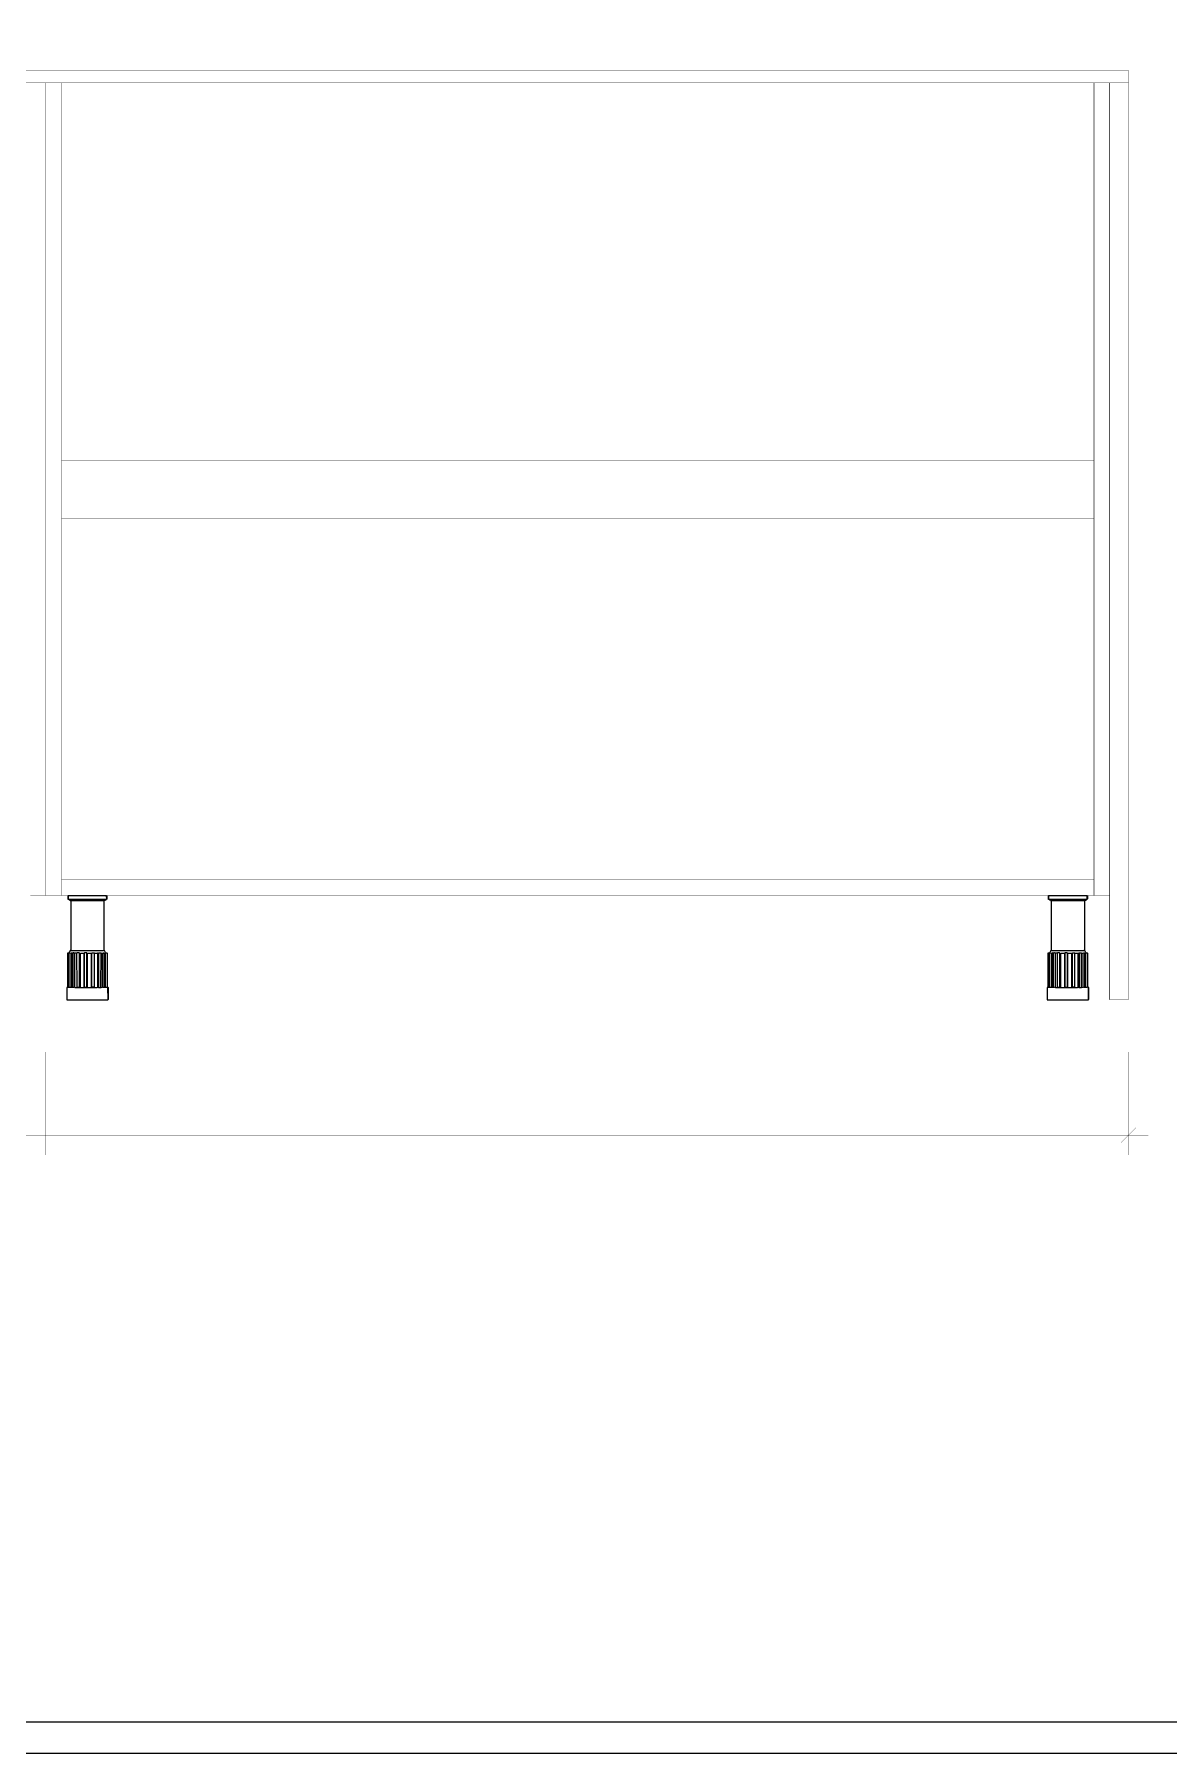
# Model space of a CAD drawing. Extents: x 0 to 840, y 0 to 273.
# Drawn here: x 500.3 to 542.9, y 4.9 to 69.5 of the extents above; entities that cross this region are included whole.
import ezdxf

# ---------------------------------------------------------------- set-up
doc = ezdxf.new("R2010")
doc.units = 0
for name, color, linetype in [('DS-定制五金', 7, 'CONTINUOUS'), ('DS-定制台面', 7, 'CONTINUOUS'), ('DS-定制柜体', 7, 'CONTINUOUS'), ('SH-尺寸标注', 7, 'CONTINUOUS'), ('图框', 7, 'CONTINUOUS')]:
    doc.layers.add(name, color=color, linetype=linetype)

msp = doc.modelspace()

# ---------------------------------------------------------------- linework, layer by layer
at = {"layer": 'DS-定制五金', "color": 7}
for points in [[(502.901, 36.955), (502.885, 36.967), (501.652, 36.967), (501.644, 36.959), (501.636, 36.97), (501.601, 36.991), (501.596, 36.993), (501.557, 37.021), (501.553, 37.025), (501.549, 37.021), (501.541, 37.021), (501.541, 37.166), (502.984, 37.166), (502.988, 37.162)], [(502.901, 36.955), (502.885, 36.967), (501.652, 36.967), (501.644, 36.959), (501.636, 36.97), (501.601, 36.991), (501.596, 36.993), (501.557, 37.021), (501.553, 37.025), (501.549, 37.021), (501.541, 37.021), (501.541, 37.166), (502.984, 37.166), (502.988, 37.162)], [(503.004, 37.158), (503.004, 37.041), (502.996, 37.033), (502.992, 37.03), (502.98, 37.023), (501.557, 37.021), (501.553, 37.025), (501.553, 37.166)], [(503.004, 37.158), (503.004, 37.041), (502.996, 37.033), (502.992, 37.03), (502.98, 37.023), (501.557, 37.021), (501.553, 37.025), (501.553, 37.166)], [(501.644, 36.959), (501.644, 35.118), (501.645, 35.117), (501.646, 35.115), (501.646, 35.114), (501.647, 35.113), (501.648, 35.111), (501.649, 35.11), (501.65, 35.109), (501.651, 35.108), (501.653, 35.107), (501.654, 35.106), (501.655, 35.105), (501.656, 35.104), (501.658, 35.104), (501.659, 35.103), (501.66, 35.102), (502.877, 35.102), (502.897, 35.122), (502.901, 35.122)], [(501.644, 36.959), (501.644, 35.118), (501.645, 35.117), (501.646, 35.115), (501.646, 35.114), (501.647, 35.113), (501.648, 35.111), (501.649, 35.11), (501.65, 35.109), (501.651, 35.108), (501.653, 35.107), (501.654, 35.106), (501.655, 35.105), (501.656, 35.104), (501.658, 35.104), (501.659, 35.103), (501.66, 35.102), (502.877, 35.102), (502.897, 35.122), (502.901, 35.122)], [(502.957, 35.012), (502.948, 35.024), (502.906, 35.099), (502.901, 35.122), (502.901, 36.955), (502.909, 36.978), (502.929, 36.989), (502.94, 36.995), (502.957, 37.005), (502.959, 37.005), (502.96, 37.006), (502.962, 37.007), (502.963, 37.008), (502.965, 37.008), (502.966, 37.009), (502.967, 37.01), (502.969, 37.011), (502.97, 37.012), (502.971, 37.014), (502.972, 37.015), (502.973, 37.016), (502.974, 37.018), (502.975, 37.019), (502.976, 37.02), (502.976, 37.021)], [(502.957, 35.012), (502.948, 35.024), (502.906, 35.099), (502.901, 35.122), (502.901, 36.955), (502.909, 36.978), (502.929, 36.989), (502.94, 36.995), (502.957, 37.005), (502.959, 37.005), (502.96, 37.006), (502.962, 37.007), (502.963, 37.008), (502.965, 37.008), (502.966, 37.009), (502.967, 37.01), (502.969, 37.011), (502.97, 37.012), (502.971, 37.014), (502.972, 37.015), (502.973, 37.016), (502.974, 37.018), (502.975, 37.019), (502.976, 37.02), (502.976, 37.021)], [(502.996, 37.033), (502.988, 37.162), (502.989, 37.163), (502.989, 37.163), (502.99, 37.163), (502.991, 37.163), (502.991, 37.163), (502.992, 37.164), (502.993, 37.164), (502.993, 37.164), (502.994, 37.164), (502.995, 37.164), (502.995, 37.164), (502.996, 37.164), (502.996, 37.164), (502.997, 37.163), (502.998, 37.163), (502.998, 37.163), (502.999, 37.163), (502.999, 37.163), (503, 37.162), (503.001, 37.162), (503.001, 37.162), (503.002, 37.161), (503.002, 37.161), (503.003, 37.16), (503.003, 37.16), (503.003, 37.159), (503.004, 37.159), (503.004, 37.158)], [(502.996, 37.033), (502.988, 37.162), (502.989, 37.163), (502.989, 37.163), (502.99, 37.163), (502.991, 37.163), (502.991, 37.163), (502.992, 37.164), (502.993, 37.164), (502.993, 37.164), (502.994, 37.164), (502.995, 37.164), (502.995, 37.164), (502.996, 37.164), (502.996, 37.164), (502.997, 37.163), (502.998, 37.163), (502.998, 37.163), (502.999, 37.163), (502.999, 37.163), (503, 37.162), (503.001, 37.162), (503.001, 37.162), (503.002, 37.161), (503.002, 37.161), (503.003, 37.16), (503.003, 37.16), (503.003, 37.159), (503.004, 37.159), (503.004, 37.158)], [(539.755, 36.955), (539.74, 36.967), (538.507, 36.967), (538.499, 36.959), (538.491, 36.97), (538.456, 36.991), (538.451, 36.993), (538.412, 37.021), (538.408, 37.025), (538.404, 37.021), (538.396, 37.021), (538.396, 37.166), (539.839, 37.166), (539.843, 37.162)], [(539.755, 36.955), (539.74, 36.967), (538.507, 36.967), (538.499, 36.959), (538.491, 36.97), (538.456, 36.991), (538.451, 36.993), (538.412, 37.021), (538.408, 37.025), (538.404, 37.021), (538.396, 37.021), (538.396, 37.166), (539.839, 37.166), (539.843, 37.162)], [(539.859, 37.158), (539.859, 37.041), (539.851, 37.033), (539.847, 37.03), (539.835, 37.023), (538.412, 37.021), (538.408, 37.025), (538.408, 37.166)], [(539.859, 37.158), (539.859, 37.041), (539.851, 37.033), (539.847, 37.03), (539.835, 37.023), (538.412, 37.021), (538.408, 37.025), (538.408, 37.166)], [(538.499, 36.959), (538.499, 35.118), (538.5, 35.117), (538.5, 35.115), (538.501, 35.114), (538.502, 35.113), (538.503, 35.111), (538.504, 35.11), (538.505, 35.109), (538.506, 35.108), (538.507, 35.107), (538.508, 35.106), (538.51, 35.105), (538.511, 35.104), (538.512, 35.104), (538.514, 35.103), (538.515, 35.102), (539.732, 35.102), (539.751, 35.122), (539.755, 35.122)], [(538.499, 36.959), (538.499, 35.118), (538.5, 35.117), (538.5, 35.115), (538.501, 35.114), (538.502, 35.113), (538.503, 35.111), (538.504, 35.11), (538.505, 35.109), (538.506, 35.108), (538.507, 35.107), (538.508, 35.106), (538.51, 35.105), (538.511, 35.104), (538.512, 35.104), (538.514, 35.103), (538.515, 35.102), (539.732, 35.102), (539.751, 35.122), (539.755, 35.122)], [(539.811, 35.012), (539.802, 35.024), (539.761, 35.099), (539.755, 35.122), (539.755, 36.955), (539.763, 36.978), (539.784, 36.989), (539.795, 36.995), (539.812, 37.005), (539.813, 37.005), (539.815, 37.006), (539.816, 37.007), (539.818, 37.008), (539.819, 37.008), (539.821, 37.009), (539.822, 37.01), (539.823, 37.011), (539.824, 37.012), (539.826, 37.014), (539.827, 37.015), (539.828, 37.016), (539.829, 37.018), (539.83, 37.019), (539.831, 37.02), (539.831, 37.021)], [(539.811, 35.012), (539.802, 35.024), (539.761, 35.099), (539.755, 35.122), (539.755, 36.955), (539.763, 36.978), (539.784, 36.989), (539.795, 36.995), (539.812, 37.005), (539.813, 37.005), (539.815, 37.006), (539.816, 37.007), (539.818, 37.008), (539.819, 37.008), (539.821, 37.009), (539.822, 37.01), (539.823, 37.011), (539.824, 37.012), (539.826, 37.014), (539.827, 37.015), (539.828, 37.016), (539.829, 37.018), (539.83, 37.019), (539.831, 37.02), (539.831, 37.021)], [(539.851, 37.033), (539.843, 37.162), (539.844, 37.163), (539.844, 37.163), (539.845, 37.163), (539.845, 37.163), (539.846, 37.163), (539.847, 37.164), (539.847, 37.164), (539.848, 37.164), (539.848, 37.164), (539.849, 37.164), (539.85, 37.164), (539.85, 37.164), (539.851, 37.164), (539.852, 37.163), (539.852, 37.163), (539.853, 37.163), (539.853, 37.163), (539.854, 37.163), (539.855, 37.162), (539.855, 37.162), (539.856, 37.162), (539.856, 37.161), (539.857, 37.161), (539.857, 37.16), (539.858, 37.16), (539.858, 37.159), (539.858, 37.159), (539.859, 37.158)], [(539.851, 37.033), (539.843, 37.162), (539.844, 37.163), (539.844, 37.163), (539.845, 37.163), (539.845, 37.163), (539.846, 37.163), (539.847, 37.164), (539.847, 37.164), (539.848, 37.164), (539.848, 37.164), (539.849, 37.164), (539.85, 37.164), (539.85, 37.164), (539.851, 37.164), (539.852, 37.163), (539.852, 37.163), (539.853, 37.163), (539.853, 37.163), (539.854, 37.163), (539.855, 37.162), (539.855, 37.162), (539.856, 37.162), (539.856, 37.161), (539.857, 37.161), (539.857, 37.16), (539.858, 37.16), (539.858, 37.159), (539.858, 37.159), (539.859, 37.158)], [(501.525, 33.716), (501.526, 33.719), (501.531, 33.731), (501.533, 35.012), (501.581, 35.012), (501.585, 35.016), (501.628, 35.008), (501.64, 34.997), (501.64, 33.735), (501.629, 33.719), (501.628, 33.716)], [(501.525, 33.716), (501.526, 33.719), (501.531, 33.731), (501.533, 35.012), (501.581, 35.012), (501.585, 35.016), (501.628, 35.008), (501.64, 34.997), (501.64, 33.735), (501.629, 33.719), (501.628, 33.716)], [(501.593, 33.716), (501.593, 33.72), (501.581, 33.728), (501.581, 35.012), (501.585, 35.016), (501.586, 35.02), (501.64, 35.118), (501.644, 35.118)], [(501.593, 33.716), (501.593, 33.72), (501.581, 33.728), (501.581, 35.012), (501.585, 35.016), (501.586, 35.02), (501.64, 35.118), (501.644, 35.118)], [(501.879, 33.731), (501.891, 33.724), (501.951, 33.724), (501.97, 33.743), (501.97, 35), (501.958, 35.012), (501.883, 35.012), (501.875, 35.004), (501.871, 35.005), (501.775, 35.007), (501.76, 35.01), (501.736, 35.012), (501.732, 35.008), (501.672, 35.012), (501.668, 35.008), (501.668, 33.731), (501.728, 33.731)], [(501.879, 33.731), (501.891, 33.724), (501.951, 33.724), (501.97, 33.743), (501.97, 35), (501.958, 35.012), (501.883, 35.012), (501.875, 35.004), (501.871, 35.005), (501.775, 35.007), (501.76, 35.01), (501.736, 35.012), (501.732, 35.008), (501.672, 35.012), (501.668, 35.008), (501.668, 33.731), (501.728, 33.731)], [(501.728, 33.731), (501.732, 33.743), (501.732, 35), (501.728, 35.008)], [(501.728, 33.731), (501.732, 33.743), (501.732, 35), (501.728, 35.008)], [(501.784, 35.004), (501.788, 34.997), (501.788, 33.735), (501.784, 33.72), (501.744, 33.716)], [(501.784, 35.004), (501.788, 34.997), (501.788, 33.735), (501.784, 33.72), (501.744, 33.716)], [(501.879, 33.731), (501.875, 35.004)], [(501.879, 33.731), (501.875, 35.004)], [(502.01, 33.716), (502.01, 35.004), (502.014, 35.008), (502.125, 35.008), (502.137, 34.997), (502.137, 33.731), (502.136, 33.73), (502.135, 33.728), (502.134, 33.727), (502.133, 33.725), (502.132, 33.723), (502.131, 33.722), (502.131, 33.72), (502.13, 33.718), (502.13, 33.716), (502.129, 33.716)], [(502.01, 33.716), (502.01, 35.004), (502.014, 35.008), (502.125, 35.008), (502.137, 34.997), (502.137, 33.731), (502.136, 33.73), (502.135, 33.728), (502.134, 33.727), (502.133, 33.725), (502.132, 33.723), (502.131, 33.722), (502.131, 33.72), (502.13, 33.718), (502.13, 33.716), (502.129, 33.716)], [(502.253, 33.743), (502.253, 35), (502.241, 35.012), (502.153, 35.012), (502.149, 35.008), (502.149, 33.731), (502.15, 33.731), (502.151, 33.73), (502.151, 33.73), (502.152, 33.729), (502.153, 33.729), (502.153, 33.728), (502.154, 33.728), (502.155, 33.727), (502.156, 33.727), (502.156, 33.727), (502.157, 33.726), (502.158, 33.726), (502.159, 33.726), (502.16, 33.726), (502.161, 33.726), (502.161, 33.725), (502.233, 33.724), (502.253, 33.743)], [(502.253, 33.743), (502.253, 35), (502.241, 35.012), (502.153, 35.012), (502.149, 35.008), (502.149, 33.731), (502.15, 33.731), (502.151, 33.73), (502.151, 33.73), (502.152, 33.729), (502.153, 33.729), (502.153, 33.728), (502.154, 33.728), (502.155, 33.727), (502.156, 33.727), (502.156, 33.727), (502.157, 33.726), (502.158, 33.726), (502.159, 33.726), (502.16, 33.726), (502.161, 33.726), (502.161, 33.725), (502.233, 33.724), (502.253, 33.743)], [(502.273, 33.716), (502.273, 35.004), (502.277, 35.008), (502.396, 35.008), (502.408, 34.997), (502.408, 33.731), (502.407, 33.73), (502.405, 33.728), (502.404, 33.727), (502.403, 33.725), (502.403, 33.723), (502.402, 33.722), (502.401, 33.72), (502.4, 33.718), (502.4, 33.716), (502.4, 33.716)], [(502.273, 33.716), (502.273, 35.004), (502.277, 35.008), (502.396, 35.008), (502.408, 34.997), (502.408, 33.731), (502.407, 33.73), (502.405, 33.728), (502.404, 33.727), (502.403, 33.725), (502.403, 33.723), (502.402, 33.722), (502.401, 33.72), (502.4, 33.718), (502.4, 33.716), (502.4, 33.716)], [(502.515, 33.724), (502.452, 33.724), (502.444, 33.728), (502.44, 33.731), (502.44, 35.008), (502.444, 35.012), (502.523, 35.012), (502.535, 35.004), (502.539, 35.008), (502.642, 35.008), (502.643, 35.008), (502.644, 35.007), (502.645, 35.007), (502.646, 35.006), (502.647, 35.006), (502.648, 35.006), (502.649, 35.005), (502.651, 35.005), (502.652, 35.005), (502.653, 35.005), (502.654, 35.005), (502.655, 35.005), (502.656, 35.005), (502.657, 35.005), (502.658, 35.005), (502.659, 35.005), (502.66, 35.006), (502.661, 35.006), (502.662, 35.006), (502.663, 35.007), (502.664, 35.007), (502.665, 35.008), (502.666, 35.009), (502.667, 35.009), (502.668, 35.01), (502.669, 35.011), (502.67, 35.011), (502.67, 35.012), (502.702, 35.008), (502.706, 35.012), (502.77, 35.012), (502.782, 35.004), (502.786, 35.008), (502.829, 35.008), (502.831, 35.008), (502.832, 35.007), (502.834, 35.006), (502.836, 35.006), (502.837, 35.005), (502.839, 35.005), (502.841, 35.005), (502.842, 35.005), (502.844, 35.005), (502.846, 35.005), (502.847, 35.005), (502.849, 35.005), (502.851, 35.005), (502.852, 35.006), (502.854, 35.006), (502.856, 35.007), (502.857, 35.007), (502.859, 35.008), (502.86, 35.009), (502.862, 35.01), (502.863, 35.011), (502.865, 35.012), (502.865, 35.012), (502.889, 35.012), (502.893, 35.008), (502.937, 35.012), (502.949, 35.004), (502.957, 35.012), (502.996, 35.012), (503.008, 35), (503.008, 33.743), (503, 33.724), (502.997, 33.723), (502.98, 33.717), (502.953, 33.716), (502.952, 33.718), (502.951, 33.72), (502.951, 33.721), (502.95, 33.723), (502.949, 33.725), (502.948, 33.727), (502.947, 33.728), (502.946, 33.73), (502.945, 33.731), (502.945, 33.731)], [(502.515, 33.724), (502.452, 33.724), (502.444, 33.728), (502.44, 33.731), (502.44, 35.008), (502.444, 35.012), (502.523, 35.012), (502.535, 35.004), (502.539, 35.008), (502.642, 35.008), (502.643, 35.008), (502.644, 35.007), (502.645, 35.007), (502.646, 35.006), (502.647, 35.006), (502.648, 35.006), (502.649, 35.005), (502.651, 35.005), (502.652, 35.005), (502.653, 35.005), (502.654, 35.005), (502.655, 35.005), (502.656, 35.005), (502.657, 35.005), (502.658, 35.005), (502.659, 35.005), (502.66, 35.006), (502.661, 35.006), (502.662, 35.006), (502.663, 35.007), (502.664, 35.007), (502.665, 35.008), (502.666, 35.009), (502.667, 35.009), (502.668, 35.01), (502.669, 35.011), (502.67, 35.011), (502.67, 35.012), (502.702, 35.008), (502.706, 35.012), (502.77, 35.012), (502.782, 35.004), (502.786, 35.008), (502.829, 35.008), (502.831, 35.008), (502.832, 35.007), (502.834, 35.006), (502.836, 35.006), (502.837, 35.005), (502.839, 35.005), (502.841, 35.005), (502.842, 35.005), (502.844, 35.005), (502.846, 35.005), (502.847, 35.005), (502.849, 35.005), (502.851, 35.005), (502.852, 35.006), (502.854, 35.006), (502.856, 35.007), (502.857, 35.007), (502.859, 35.008), (502.86, 35.009), (502.862, 35.01), (502.863, 35.011), (502.865, 35.012), (502.865, 35.012), (502.889, 35.012), (502.893, 35.008), (502.937, 35.012), (502.949, 35.004), (502.957, 35.012), (502.996, 35.012), (503.008, 35), (503.008, 33.743), (503, 33.724), (502.997, 33.723), (502.98, 33.717), (502.953, 33.716), (502.952, 33.718), (502.951, 33.72), (502.951, 33.721), (502.95, 33.723), (502.949, 33.725), (502.948, 33.727), (502.947, 33.728), (502.946, 33.73), (502.945, 33.731), (502.945, 33.731)], [(502.535, 33.716), (502.535, 33.728), (502.531, 33.731), (502.535, 35.004)], [(502.535, 33.716), (502.535, 33.728), (502.531, 33.731), (502.535, 35.004)], [(502.65, 33.72), (502.654, 33.731), (502.654, 34.997), (502.65, 35.004)], [(502.65, 33.72), (502.654, 33.731), (502.654, 34.997), (502.65, 35.004)], [(502.682, 33.716), (502.686, 33.712), (502.774, 33.712), (502.782, 33.716), (502.837, 33.72), (502.841, 33.731), (502.841, 34.997), (502.837, 35.004)], [(502.682, 33.716), (502.686, 33.712), (502.774, 33.712), (502.782, 33.716), (502.837, 33.72), (502.841, 33.731), (502.841, 34.997), (502.837, 35.004)], [(502.698, 33.731), (502.702, 33.739), (502.702, 35), (502.698, 35.008)], [(502.698, 33.731), (502.702, 33.739), (502.702, 35), (502.698, 35.008)], [(502.782, 33.716), (502.782, 33.728), (502.778, 33.731), (502.782, 35.004)], [(502.782, 33.716), (502.782, 33.728), (502.778, 33.731), (502.782, 35.004)], [(502.877, 33.716), (502.877, 33.72), (502.893, 33.731), (502.897, 33.735), (502.901, 33.743), (502.901, 35), (502.897, 35.008)], [(502.877, 33.716), (502.877, 33.72), (502.893, 33.731), (502.897, 33.735), (502.901, 33.743), (502.901, 35), (502.897, 35.008)], [(502.945, 33.731), (502.949, 35.004)], [(502.945, 33.731), (502.949, 35.004)], [(538.38, 33.716), (538.381, 33.719), (538.386, 33.731), (538.388, 35.012), (538.435, 35.012), (538.439, 35.016), (538.483, 35.008), (538.495, 34.997), (538.495, 33.735), (538.484, 33.719), (538.483, 33.716)], [(538.38, 33.716), (538.381, 33.719), (538.386, 33.731), (538.388, 35.012), (538.435, 35.012), (538.439, 35.016), (538.483, 35.008), (538.495, 34.997), (538.495, 33.735), (538.484, 33.719), (538.483, 33.716)], [(538.447, 33.716), (538.447, 33.72), (538.435, 33.728), (538.435, 35.012), (538.439, 35.016), (538.44, 35.02), (538.495, 35.118), (538.499, 35.118)], [(538.447, 33.716), (538.447, 33.72), (538.435, 33.728), (538.435, 35.012), (538.439, 35.016), (538.44, 35.02), (538.495, 35.118), (538.499, 35.118)], [(538.734, 33.731), (538.746, 33.724), (538.805, 33.724), (538.825, 33.743), (538.825, 35), (538.813, 35.012), (538.738, 35.012), (538.73, 35.004), (538.726, 35.005), (538.63, 35.007), (538.615, 35.01), (538.59, 35.012), (538.586, 35.008), (538.527, 35.012), (538.523, 35.008), (538.523, 33.731), (538.582, 33.731)], [(538.734, 33.731), (538.746, 33.724), (538.805, 33.724), (538.825, 33.743), (538.825, 35), (538.813, 35.012), (538.738, 35.012), (538.73, 35.004), (538.726, 35.005), (538.63, 35.007), (538.615, 35.01), (538.59, 35.012), (538.586, 35.008), (538.527, 35.012), (538.523, 35.008), (538.523, 33.731), (538.582, 33.731)], [(538.582, 33.731), (538.586, 33.743), (538.586, 35), (538.582, 35.008)], [(538.582, 33.731), (538.586, 33.743), (538.586, 35), (538.582, 35.008)], [(538.638, 35.004), (538.642, 34.997), (538.642, 33.735), (538.638, 33.72), (538.598, 33.716)], [(538.638, 35.004), (538.642, 34.997), (538.642, 33.735), (538.638, 33.72), (538.598, 33.716)], [(538.734, 33.731), (538.73, 35.004)], [(538.734, 33.731), (538.73, 35.004)], [(538.865, 33.716), (538.865, 35.004), (538.869, 35.008), (538.98, 35.008), (538.992, 34.997), (538.992, 33.731), (538.991, 33.73), (538.99, 33.728), (538.989, 33.727), (538.988, 33.725), (538.987, 33.723), (538.986, 33.722), (538.985, 33.72), (538.985, 33.718), (538.984, 33.716), (538.984, 33.716)], [(538.865, 33.716), (538.865, 35.004), (538.869, 35.008), (538.98, 35.008), (538.992, 34.997), (538.992, 33.731), (538.991, 33.73), (538.99, 33.728), (538.989, 33.727), (538.988, 33.725), (538.987, 33.723), (538.986, 33.722), (538.985, 33.72), (538.985, 33.718), (538.984, 33.716), (538.984, 33.716)], [(539.107, 33.743), (539.107, 35), (539.095, 35.012), (539.008, 35.012), (539.004, 35.008), (539.004, 33.731), (539.005, 33.731), (539.005, 33.73), (539.006, 33.73), (539.006, 33.729), (539.007, 33.729), (539.008, 33.728), (539.009, 33.728), (539.009, 33.727), (539.01, 33.727), (539.011, 33.727), (539.012, 33.726), (539.013, 33.726), (539.014, 33.726), (539.015, 33.726), (539.015, 33.726), (539.016, 33.725), (539.087, 33.724), (539.107, 33.743)], [(539.107, 33.743), (539.107, 35), (539.095, 35.012), (539.008, 35.012), (539.004, 35.008), (539.004, 33.731), (539.005, 33.731), (539.005, 33.73), (539.006, 33.73), (539.006, 33.729), (539.007, 33.729), (539.008, 33.728), (539.009, 33.728), (539.009, 33.727), (539.01, 33.727), (539.011, 33.727), (539.012, 33.726), (539.013, 33.726), (539.014, 33.726), (539.015, 33.726), (539.015, 33.726), (539.016, 33.725), (539.087, 33.724), (539.107, 33.743)], [(539.127, 33.716), (539.127, 35.004), (539.131, 35.008), (539.25, 35.008), (539.262, 34.997), (539.262, 33.731), (539.261, 33.73), (539.26, 33.728), (539.259, 33.727), (539.258, 33.725), (539.257, 33.723), (539.256, 33.722), (539.256, 33.72), (539.255, 33.718), (539.255, 33.716), (539.254, 33.716)], [(539.127, 33.716), (539.127, 35.004), (539.131, 35.008), (539.25, 35.008), (539.262, 34.997), (539.262, 33.731), (539.261, 33.73), (539.26, 33.728), (539.259, 33.727), (539.258, 33.725), (539.257, 33.723), (539.256, 33.722), (539.256, 33.72), (539.255, 33.718), (539.255, 33.716), (539.254, 33.716)], [(539.37, 33.724), (539.306, 33.724), (539.298, 33.728), (539.294, 33.731), (539.294, 35.008), (539.298, 35.012), (539.378, 35.012), (539.39, 35.004), (539.394, 35.008), (539.497, 35.008), (539.498, 35.008), (539.499, 35.007), (539.5, 35.007), (539.501, 35.006), (539.502, 35.006), (539.503, 35.006), (539.504, 35.005), (539.505, 35.005), (539.506, 35.005), (539.507, 35.005), (539.508, 35.005), (539.51, 35.005), (539.511, 35.005), (539.512, 35.005), (539.513, 35.005), (539.514, 35.005), (539.515, 35.006), (539.516, 35.006), (539.517, 35.006), (539.518, 35.007), (539.519, 35.007), (539.52, 35.008), (539.521, 35.009), (539.522, 35.009), (539.523, 35.01), (539.523, 35.011), (539.524, 35.011), (539.525, 35.012), (539.557, 35.008), (539.561, 35.012), (539.624, 35.012), (539.636, 35.004), (539.64, 35.008), (539.684, 35.008), (539.685, 35.008), (539.687, 35.007), (539.689, 35.006), (539.69, 35.006), (539.692, 35.005), (539.694, 35.005), (539.695, 35.005), (539.697, 35.005), (539.699, 35.005), (539.7, 35.005), (539.702, 35.005), (539.704, 35.005), (539.705, 35.005), (539.707, 35.006), (539.709, 35.006), (539.71, 35.007), (539.712, 35.007), (539.713, 35.008), (539.715, 35.009), (539.716, 35.01), (539.718, 35.011), (539.719, 35.012), (539.72, 35.012), (539.744, 35.012), (539.748, 35.008), (539.791, 35.012), (539.803, 35.004), (539.811, 35.012), (539.851, 35.012), (539.863, 35), (539.863, 33.743), (539.855, 33.724), (539.851, 33.723), (539.835, 33.717), (539.807, 33.716), (539.807, 33.718), (539.806, 33.72), (539.805, 33.721), (539.805, 33.723), (539.804, 33.725), (539.803, 33.727), (539.802, 33.728), (539.801, 33.73), (539.799, 33.731), (539.799, 33.731)], [(539.37, 33.724), (539.306, 33.724), (539.298, 33.728), (539.294, 33.731), (539.294, 35.008), (539.298, 35.012), (539.378, 35.012), (539.39, 35.004), (539.394, 35.008), (539.497, 35.008), (539.498, 35.008), (539.499, 35.007), (539.5, 35.007), (539.501, 35.006), (539.502, 35.006), (539.503, 35.006), (539.504, 35.005), (539.505, 35.005), (539.506, 35.005), (539.507, 35.005), (539.508, 35.005), (539.51, 35.005), (539.511, 35.005), (539.512, 35.005), (539.513, 35.005), (539.514, 35.005), (539.515, 35.006), (539.516, 35.006), (539.517, 35.006), (539.518, 35.007), (539.519, 35.007), (539.52, 35.008), (539.521, 35.009), (539.522, 35.009), (539.523, 35.01), (539.523, 35.011), (539.524, 35.011), (539.525, 35.012), (539.557, 35.008), (539.561, 35.012), (539.624, 35.012), (539.636, 35.004), (539.64, 35.008), (539.684, 35.008), (539.685, 35.008), (539.687, 35.007), (539.689, 35.006), (539.69, 35.006), (539.692, 35.005), (539.694, 35.005), (539.695, 35.005), (539.697, 35.005), (539.699, 35.005), (539.7, 35.005), (539.702, 35.005), (539.704, 35.005), (539.705, 35.005), (539.707, 35.006), (539.709, 35.006), (539.71, 35.007), (539.712, 35.007), (539.713, 35.008), (539.715, 35.009), (539.716, 35.01), (539.718, 35.011), (539.719, 35.012), (539.72, 35.012), (539.744, 35.012), (539.748, 35.008), (539.791, 35.012), (539.803, 35.004), (539.811, 35.012), (539.851, 35.012), (539.863, 35), (539.863, 33.743), (539.855, 33.724), (539.851, 33.723), (539.835, 33.717), (539.807, 33.716), (539.807, 33.718), (539.806, 33.72), (539.805, 33.721), (539.805, 33.723), (539.804, 33.725), (539.803, 33.727), (539.802, 33.728), (539.801, 33.73), (539.799, 33.731), (539.799, 33.731)], [(539.39, 33.716), (539.39, 33.728), (539.386, 33.731), (539.39, 35.004)], [(539.39, 33.716), (539.39, 33.728), (539.386, 33.731), (539.39, 35.004)], [(539.505, 33.72), (539.509, 33.731), (539.509, 34.997), (539.505, 35.004)], [(539.505, 33.72), (539.509, 33.731), (539.509, 34.997), (539.505, 35.004)], [(539.537, 33.716), (539.541, 33.712), (539.628, 33.712), (539.636, 33.716), (539.692, 33.72), (539.696, 33.731), (539.696, 34.997), (539.692, 35.004)], [(539.537, 33.716), (539.541, 33.712), (539.628, 33.712), (539.636, 33.716), (539.692, 33.72), (539.696, 33.731), (539.696, 34.997), (539.692, 35.004)], [(539.553, 33.731), (539.557, 33.739), (539.557, 35), (539.553, 35.008)], [(539.553, 33.731), (539.557, 33.739), (539.557, 35), (539.553, 35.008)], [(539.636, 33.716), (539.636, 33.728), (539.632, 33.731), (539.636, 35.004)], [(539.636, 33.716), (539.636, 33.728), (539.632, 33.731), (539.636, 35.004)], [(539.732, 33.716), (539.732, 33.72), (539.748, 33.731), (539.751, 33.735), (539.755, 33.743), (539.755, 35), (539.751, 35.008)], [(539.732, 33.716), (539.732, 33.72), (539.748, 33.731), (539.751, 33.735), (539.755, 33.743), (539.755, 35), (539.751, 35.008)], [(539.799, 33.731), (539.803, 35.004)], [(539.799, 33.731), (539.803, 35.004)], [(501.744, 33.716), (501.74, 33.712), (501.632, 33.712), (501.628, 33.716), (501.593, 33.716), (501.589, 33.712), (501.533, 33.712), (501.525, 33.716), (501.489, 33.712), (501.489, 33.254), (501.49, 33.253), (501.49, 33.253), (501.491, 33.253), (501.491, 33.253), (501.491, 33.252), (501.492, 33.252), (501.492, 33.252), (501.493, 33.252), (501.493, 33.252), (501.494, 33.252), (501.494, 33.252), (501.495, 33.252), (501.495, 33.252), (501.496, 33.252), (501.496, 33.252), (501.497, 33.252), (501.497, 33.252), (501.498, 33.252), (501.498, 33.252), (501.499, 33.252), (501.499, 33.252), (501.5, 33.253), (501.5, 33.253), (501.501, 33.253), (501.501, 33.253), (501.501, 33.254), (501.509, 33.252), (501.513, 33.25), (503.024, 33.25), (503.036, 33.255), (503.044, 33.261), (503.045, 33.262), (503.046, 33.262), (503.047, 33.262), (503.048, 33.262), (503.048, 33.263), (503.049, 33.263), (503.05, 33.264), (503.051, 33.264), (503.052, 33.265), (503.052, 33.265), (503.053, 33.266), (503.054, 33.266), (503.054, 33.267), (503.055, 33.268), (503.055, 33.269), (503.056, 33.269), (503.056, 33.704), (503.056, 33.705), (503.055, 33.705), (503.055, 33.705), (503.055, 33.706), (503.055, 33.706), (503.054, 33.707), (503.054, 33.707), (503.054, 33.708), (503.053, 33.708), (503.053, 33.708), (503.052, 33.709), (503.052, 33.709), (503.051, 33.709), (503.051, 33.709), (503.051, 33.71), (503.05, 33.71), (503.05, 33.71), (503.049, 33.71), (503.048, 33.71), (503.048, 33.71), (503.047, 33.71), (503.047, 33.71), (503.046, 33.71), (503.046, 33.71), (503.045, 33.71), (503.045, 33.71), (503.044, 33.71), (503.044, 33.71), (503.043, 33.71), (503.043, 33.71), (503.042, 33.709), (503.042, 33.709), (503.041, 33.709), (503.041, 33.709), (503.04, 33.708), (503.04, 33.708), (503.04, 33.708), (503, 33.724)], [(501.744, 33.716), (501.74, 33.712), (501.632, 33.712), (501.628, 33.716), (501.593, 33.716), (501.589, 33.712), (501.533, 33.712), (501.525, 33.716), (501.489, 33.712), (501.489, 33.254), (501.49, 33.253), (501.49, 33.253), (501.491, 33.253), (501.491, 33.253), (501.491, 33.252), (501.492, 33.252), (501.492, 33.252), (501.493, 33.252), (501.493, 33.252), (501.494, 33.252), (501.494, 33.252), (501.495, 33.252), (501.495, 33.252), (501.496, 33.252), (501.496, 33.252), (501.497, 33.252), (501.497, 33.252), (501.498, 33.252), (501.498, 33.252), (501.499, 33.252), (501.499, 33.252), (501.5, 33.253), (501.5, 33.253), (501.501, 33.253), (501.501, 33.253), (501.501, 33.254), (501.509, 33.252), (501.513, 33.25), (503.024, 33.25), (503.036, 33.255), (503.044, 33.261), (503.045, 33.262), (503.046, 33.262), (503.047, 33.262), (503.048, 33.262), (503.048, 33.263), (503.049, 33.263), (503.05, 33.264), (503.051, 33.264), (503.052, 33.265), (503.052, 33.265), (503.053, 33.266), (503.054, 33.266), (503.054, 33.267), (503.055, 33.268), (503.055, 33.269), (503.056, 33.269), (503.056, 33.704), (503.056, 33.705), (503.055, 33.705), (503.055, 33.705), (503.055, 33.706), (503.055, 33.706), (503.054, 33.707), (503.054, 33.707), (503.054, 33.708), (503.053, 33.708), (503.053, 33.708), (503.052, 33.709), (503.052, 33.709), (503.051, 33.709), (503.051, 33.709), (503.051, 33.71), (503.05, 33.71), (503.05, 33.71), (503.049, 33.71), (503.048, 33.71), (503.048, 33.71), (503.047, 33.71), (503.047, 33.71), (503.046, 33.71), (503.046, 33.71), (503.045, 33.71), (503.045, 33.71), (503.044, 33.71), (503.044, 33.71), (503.043, 33.71), (503.043, 33.71), (503.042, 33.709), (503.042, 33.709), (503.041, 33.709), (503.041, 33.709), (503.04, 33.708), (503.04, 33.708), (503.04, 33.708), (503, 33.724)], [(501.784, 33.72), (501.799, 33.712), (501.871, 33.716), (501.871, 33.718), (501.872, 33.72), (501.873, 33.721), (501.874, 33.723), (501.874, 33.725), (501.875, 33.727), (501.876, 33.728), (501.878, 33.73), (501.879, 33.731), (501.879, 33.731)], [(501.784, 33.72), (501.799, 33.712), (501.871, 33.716), (501.871, 33.718), (501.872, 33.72), (501.873, 33.721), (501.874, 33.723), (501.874, 33.725), (501.875, 33.727), (501.876, 33.728), (501.878, 33.73), (501.879, 33.731), (501.879, 33.731)], [(501.871, 33.716), (501.879, 33.712), (502.002, 33.712), (502.01, 33.716), (502.022, 33.712), (502.118, 33.712), (502.129, 33.716), (502.137, 33.712), (502.265, 33.712), (502.273, 33.716), (502.285, 33.712), (502.388, 33.712), (502.4, 33.716), (502.408, 33.712), (502.527, 33.712), (502.535, 33.716), (502.634, 33.712), (502.65, 33.72), (502.682, 33.716), (502.683, 33.717), (502.684, 33.719), (502.685, 33.721), (502.686, 33.722), (502.687, 33.723), (502.689, 33.725), (502.69, 33.726), (502.692, 33.727), (502.693, 33.728), (502.695, 33.729), (502.696, 33.73), (502.698, 33.731), (502.698, 33.731)], [(501.871, 33.716), (501.879, 33.712), (502.002, 33.712), (502.01, 33.716), (502.022, 33.712), (502.118, 33.712), (502.129, 33.716), (502.137, 33.712), (502.265, 33.712), (502.273, 33.716), (502.285, 33.712), (502.388, 33.712), (502.4, 33.716), (502.408, 33.712), (502.527, 33.712), (502.535, 33.716), (502.634, 33.712), (502.65, 33.72), (502.682, 33.716), (502.683, 33.717), (502.684, 33.719), (502.685, 33.721), (502.686, 33.722), (502.687, 33.723), (502.689, 33.725), (502.69, 33.726), (502.692, 33.727), (502.693, 33.728), (502.695, 33.729), (502.696, 33.73), (502.698, 33.731), (502.698, 33.731)], [(502.953, 33.716), (502.949, 33.712), (502.881, 33.712), (502.877, 33.716), (502.837, 33.72)], [(502.953, 33.716), (502.949, 33.712), (502.881, 33.712), (502.877, 33.716), (502.837, 33.72)], [(503.044, 33.261), (503.04, 33.708)], [(503.044, 33.261), (503.04, 33.708)], [(538.598, 33.716), (538.594, 33.712), (538.487, 33.712), (538.483, 33.716), (538.447, 33.716), (538.443, 33.712), (538.388, 33.712), (538.38, 33.716), (538.344, 33.712), (538.344, 33.254), (538.344, 33.253), (538.345, 33.253), (538.345, 33.253), (538.346, 33.253), (538.346, 33.252), (538.347, 33.252), (538.347, 33.252), (538.347, 33.252), (538.348, 33.252), (538.348, 33.252), (538.349, 33.252), (538.349, 33.252), (538.35, 33.252), (538.35, 33.252), (538.351, 33.252), (538.351, 33.252), (538.352, 33.252), (538.352, 33.252), (538.353, 33.252), (538.353, 33.252), (538.354, 33.252), (538.354, 33.253), (538.355, 33.253), (538.355, 33.253), (538.356, 33.253), (538.356, 33.254), (538.363, 33.252), (538.368, 33.25), (539.879, 33.25), (539.89, 33.255), (539.899, 33.261), (539.9, 33.262), (539.9, 33.262), (539.901, 33.262), (539.902, 33.262), (539.903, 33.263), (539.904, 33.263), (539.905, 33.264), (539.905, 33.264), (539.906, 33.265), (539.907, 33.265), (539.908, 33.266), (539.908, 33.266), (539.909, 33.267), (539.909, 33.268), (539.91, 33.269), (539.911, 33.269), (539.911, 33.704), (539.91, 33.705), (539.91, 33.705), (539.91, 33.705), (539.91, 33.706), (539.909, 33.706), (539.909, 33.707), (539.909, 33.707), (539.908, 33.708), (539.908, 33.708), (539.907, 33.708), (539.907, 33.709), (539.907, 33.709), (539.906, 33.709), (539.906, 33.709), (539.905, 33.71), (539.905, 33.71), (539.904, 33.71), (539.904, 33.71), (539.903, 33.71), (539.903, 33.71), (539.902, 33.71), (539.902, 33.71), (539.901, 33.71), (539.9, 33.71), (539.9, 33.71), (539.899, 33.71), (539.899, 33.71), (539.898, 33.71), (539.898, 33.71), (539.897, 33.71), (539.897, 33.709), (539.896, 33.709), (539.896, 33.709), (539.896, 33.709), (539.895, 33.708), (539.895, 33.708), (539.895, 33.708), (539.855, 33.724)], [(538.598, 33.716), (538.594, 33.712), (538.487, 33.712), (538.483, 33.716), (538.447, 33.716), (538.443, 33.712), (538.388, 33.712), (538.38, 33.716), (538.344, 33.712), (538.344, 33.254), (538.344, 33.253), (538.345, 33.253), (538.345, 33.253), (538.346, 33.253), (538.346, 33.252), (538.347, 33.252), (538.347, 33.252), (538.347, 33.252), (538.348, 33.252), (538.348, 33.252), (538.349, 33.252), (538.349, 33.252), (538.35, 33.252), (538.35, 33.252), (538.351, 33.252), (538.351, 33.252), (538.352, 33.252), (538.352, 33.252), (538.353, 33.252), (538.353, 33.252), (538.354, 33.252), (538.354, 33.253), (538.355, 33.253), (538.355, 33.253), (538.356, 33.253), (538.356, 33.254), (538.363, 33.252), (538.368, 33.25), (539.879, 33.25), (539.89, 33.255), (539.899, 33.261), (539.9, 33.262), (539.9, 33.262), (539.901, 33.262), (539.902, 33.262), (539.903, 33.263), (539.904, 33.263), (539.905, 33.264), (539.905, 33.264), (539.906, 33.265), (539.907, 33.265), (539.908, 33.266), (539.908, 33.266), (539.909, 33.267), (539.909, 33.268), (539.91, 33.269), (539.911, 33.269), (539.911, 33.704), (539.91, 33.705), (539.91, 33.705), (539.91, 33.705), (539.91, 33.706), (539.909, 33.706), (539.909, 33.707), (539.909, 33.707), (539.908, 33.708), (539.908, 33.708), (539.907, 33.708), (539.907, 33.709), (539.907, 33.709), (539.906, 33.709), (539.906, 33.709), (539.905, 33.71), (539.905, 33.71), (539.904, 33.71), (539.904, 33.71), (539.903, 33.71), (539.903, 33.71), (539.902, 33.71), (539.902, 33.71), (539.901, 33.71), (539.9, 33.71), (539.9, 33.71), (539.899, 33.71), (539.899, 33.71), (539.898, 33.71), (539.898, 33.71), (539.897, 33.71), (539.897, 33.709), (539.896, 33.709), (539.896, 33.709), (539.896, 33.709), (539.895, 33.708), (539.895, 33.708), (539.895, 33.708), (539.855, 33.724)], [(538.638, 33.72), (538.654, 33.712), (538.726, 33.716), (538.726, 33.718), (538.727, 33.72), (538.727, 33.721), (538.728, 33.723), (538.729, 33.725), (538.73, 33.727), (538.731, 33.728), (538.732, 33.73), (538.733, 33.731), (538.734, 33.731)], [(538.638, 33.72), (538.654, 33.712), (538.726, 33.716), (538.726, 33.718), (538.727, 33.72), (538.727, 33.721), (538.728, 33.723), (538.729, 33.725), (538.73, 33.727), (538.731, 33.728), (538.732, 33.73), (538.733, 33.731), (538.734, 33.731)], [(538.726, 33.716), (538.734, 33.712), (538.857, 33.712), (538.865, 33.716), (538.877, 33.712), (538.972, 33.712), (538.984, 33.716), (538.992, 33.712), (539.119, 33.712), (539.127, 33.716), (539.139, 33.712), (539.243, 33.712), (539.254, 33.716), (539.262, 33.712), (539.382, 33.712), (539.39, 33.716), (539.489, 33.712), (539.505, 33.72), (539.537, 33.716), (539.538, 33.717), (539.539, 33.719), (539.54, 33.721), (539.541, 33.722), (539.542, 33.723), (539.543, 33.725), (539.545, 33.726), (539.546, 33.727), (539.548, 33.728), (539.549, 33.729), (539.551, 33.73), (539.552, 33.731), (539.553, 33.731)], [(538.726, 33.716), (538.734, 33.712), (538.857, 33.712), (538.865, 33.716), (538.877, 33.712), (538.972, 33.712), (538.984, 33.716), (538.992, 33.712), (539.119, 33.712), (539.127, 33.716), (539.139, 33.712), (539.243, 33.712), (539.254, 33.716), (539.262, 33.712), (539.382, 33.712), (539.39, 33.716), (539.489, 33.712), (539.505, 33.72), (539.537, 33.716), (539.538, 33.717), (539.539, 33.719), (539.54, 33.721), (539.541, 33.722), (539.542, 33.723), (539.543, 33.725), (539.545, 33.726), (539.546, 33.727), (539.548, 33.728), (539.549, 33.729), (539.551, 33.73), (539.552, 33.731), (539.553, 33.731)], [(539.807, 33.716), (539.803, 33.712), (539.736, 33.712), (539.732, 33.716), (539.692, 33.72)], [(539.807, 33.716), (539.803, 33.712), (539.736, 33.712), (539.732, 33.716), (539.692, 33.72)], [(539.899, 33.261), (539.895, 33.708)], [(539.899, 33.261), (539.895, 33.708)]]:
    msp.add_lwpolyline(points, dxfattribs=at)
at = {"layer": 'DS-定制五金', "color": 7, "const_width": 0.0144}
for points in [[(501.501, 33.254), (501.501, 33.712)], [(501.744, 33.716), (501.743, 33.718), (501.742, 33.72), (501.741, 33.721), (501.739, 33.723), (501.738, 33.725), (501.736, 33.726), (501.735, 33.727), (501.733, 33.729), (501.731, 33.73), (501.729, 33.731), (501.728, 33.731)], [(501.744, 33.716), (501.743, 33.718), (501.742, 33.72), (501.741, 33.721), (501.739, 33.723), (501.738, 33.725), (501.736, 33.726), (501.735, 33.727), (501.733, 33.729), (501.731, 33.73), (501.729, 33.731), (501.728, 33.731)], [(502.531, 33.731), (502.529, 33.731), (502.526, 33.73), (502.524, 33.729), (502.521, 33.728), (502.519, 33.727), (502.517, 33.725), (502.515, 33.724)], [(502.531, 33.731), (502.529, 33.731), (502.526, 33.73), (502.524, 33.729), (502.521, 33.728), (502.519, 33.727), (502.517, 33.725), (502.515, 33.724)], [(502.698, 33.731), (502.704, 33.729), (502.709, 33.727), (502.715, 33.725), (502.721, 33.724), (502.727, 33.723), (502.733, 33.722), (502.739, 33.722), (502.745, 33.722), (502.751, 33.723), (502.757, 33.724), (502.763, 33.726), (502.768, 33.727), (502.774, 33.73), (502.778, 33.731)], [(502.698, 33.731), (502.704, 33.729), (502.709, 33.727), (502.715, 33.725), (502.721, 33.724), (502.727, 33.723), (502.733, 33.722), (502.739, 33.722), (502.745, 33.722), (502.751, 33.723), (502.757, 33.724), (502.763, 33.726), (502.768, 33.727), (502.774, 33.73), (502.778, 33.731)], [(502.897, 33.735), (502.899, 33.734), (502.901, 33.732), (502.903, 33.731), (502.905, 33.729), (502.908, 33.728), (502.91, 33.727), (502.912, 33.726), (502.915, 33.726), (502.918, 33.725), (502.92, 33.725), (502.923, 33.725), (502.925, 33.725), (502.928, 33.725), (502.93, 33.726), (502.933, 33.726), (502.936, 33.727), (502.938, 33.728), (502.94, 33.729), (502.943, 33.73), (502.945, 33.731)], [(502.897, 33.735), (502.899, 33.734), (502.901, 33.732), (502.903, 33.731), (502.905, 33.729), (502.908, 33.728), (502.91, 33.727), (502.912, 33.726), (502.915, 33.726), (502.918, 33.725), (502.92, 33.725), (502.923, 33.725), (502.925, 33.725), (502.928, 33.725), (502.93, 33.726), (502.933, 33.726), (502.936, 33.727), (502.938, 33.728), (502.94, 33.729), (502.943, 33.73), (502.945, 33.731)], [(538.356, 33.254), (538.356, 33.712)], [(538.598, 33.716), (538.597, 33.718), (538.596, 33.72), (538.595, 33.721), (538.594, 33.723), (538.592, 33.725), (538.591, 33.726), (538.589, 33.727), (538.588, 33.729), (538.586, 33.73), (538.584, 33.731), (538.582, 33.731)], [(538.598, 33.716), (538.597, 33.718), (538.596, 33.72), (538.595, 33.721), (538.594, 33.723), (538.592, 33.725), (538.591, 33.726), (538.589, 33.727), (538.588, 33.729), (538.586, 33.73), (538.584, 33.731), (538.582, 33.731)], [(539.386, 33.731), (539.383, 33.731), (539.381, 33.73), (539.378, 33.729), (539.376, 33.728), (539.374, 33.727), (539.372, 33.725), (539.37, 33.724)], [(539.386, 33.731), (539.383, 33.731), (539.381, 33.73), (539.378, 33.729), (539.376, 33.728), (539.374, 33.727), (539.372, 33.725), (539.37, 33.724)], [(539.553, 33.731), (539.558, 33.729), (539.564, 33.727), (539.57, 33.725), (539.575, 33.724), (539.581, 33.723), (539.587, 33.722), (539.594, 33.722), (539.6, 33.722), (539.606, 33.723), (539.612, 33.724), (539.617, 33.726), (539.623, 33.727), (539.629, 33.73), (539.632, 33.731)], [(539.553, 33.731), (539.558, 33.729), (539.564, 33.727), (539.57, 33.725), (539.575, 33.724), (539.581, 33.723), (539.587, 33.722), (539.594, 33.722), (539.6, 33.722), (539.606, 33.723), (539.612, 33.724), (539.617, 33.726), (539.623, 33.727), (539.629, 33.73), (539.632, 33.731)], [(539.751, 33.735), (539.753, 33.734), (539.755, 33.732), (539.758, 33.731), (539.76, 33.729), (539.762, 33.728), (539.765, 33.727), (539.767, 33.726), (539.77, 33.726), (539.772, 33.725), (539.775, 33.725), (539.777, 33.725), (539.78, 33.725), (539.783, 33.725), (539.785, 33.726), (539.788, 33.726), (539.79, 33.727), (539.793, 33.728), (539.795, 33.729), (539.797, 33.73), (539.799, 33.731)], [(539.751, 33.735), (539.753, 33.734), (539.755, 33.732), (539.758, 33.731), (539.76, 33.729), (539.762, 33.728), (539.765, 33.727), (539.767, 33.726), (539.77, 33.726), (539.772, 33.725), (539.775, 33.725), (539.777, 33.725), (539.78, 33.725), (539.783, 33.725), (539.785, 33.726), (539.788, 33.726), (539.79, 33.727), (539.793, 33.728), (539.795, 33.729), (539.797, 33.73), (539.799, 33.731)]]:
    msp.add_lwpolyline(points, dxfattribs=at)
at = {"layer": 'DS-定制台面', "color": 7, "const_width": 0.0144}
for points in [[(541.399, 68.185), (460.718, 68.185)], [(541.399, 67.715), (541.399, 68.185)], [(460.718, 67.715), (541.399, 67.715)]]:
    msp.add_lwpolyline(points, dxfattribs=at)
at = {"layer": 'DS-定制柜体', "color": 7, "const_width": 0.0144}
for points in [[(500.706, 67.715), (500.706, 37.166)], [(501.293, 37.166), (501.293, 67.715)], [(540.106, 67.715), (540.106, 37.166)], [(540.694, 67.715), (540.694, 33.25)], [(540.694, 37.166), (540.694, 67.715)], [(541.399, 33.25), (541.399, 67.715)], [(540.106, 65.914), (540.106, 65.914)], [(540.106, 65.326), (540.106, 65.326)], [(540.106, 53.537), (501.293, 53.537)], [(540.106, 52.735), (540.106, 52.735)], [(540.106, 52.147), (540.106, 52.147)], [(501.293, 51.344), (540.106, 51.344)], [(540.106, 37.754), (501.293, 37.754)], [(520.308, 37.754), (520.308, 37.754)], [(521.092, 37.754), (521.092, 37.754)], [(500.119, 37.166), (500.706, 37.166)], [(500.706, 37.166), (501.293, 37.166)], [(501.293, 37.166), (540.106, 37.166)], [(540.106, 37.166), (540.694, 37.166)], [(540.694, 33.25), (541.399, 33.25)]]:
    msp.add_lwpolyline(points, dxfattribs=at)
at = {"layer": 'SH-尺寸标注', "color": 7}
for points, const_width in [([(500.706, 31.291), (500.706, 27.412)], 0.00998), ([(500.706, 31.291), (500.706, 27.412)], 0.00998), ([(517.928, 30.415), (517.446, 30.415), (517.446, 30.609), (517.446, 30.609), (517.631, 30.639), (517.767, 30.675), (517.855, 30.719), (517.855, 30.719), (517.915, 30.786), (517.971, 30.894), (518.02, 31.041), (518.199, 31.041), (518.199, 28.865), (517.928, 28.865), (517.928, 30.415)], 0.00000000153), ([(518.972, 29.918), (518.972, 29.918), (518.977, 30.093), (518.993, 30.254), (519.018, 30.4), (519.018, 30.4), (519.052, 30.529), (519.09, 30.638), (519.135, 30.727), (519.135, 30.727), (519.185, 30.801), (519.241, 30.865), (519.304, 30.919), (519.304, 30.919), (519.368, 30.962), (519.431, 30.995), (519.492, 31.017), (519.492, 31.017), (519.554, 31.031), (519.618, 31.039), (519.684, 31.042), (519.684, 31.042), (520.08, 30.915), (520.317, 30.534), (520.397, 29.9), (520.397, 29.9), (520.376, 29.57), (520.315, 29.296), (520.214, 29.078), (520.214, 29.078), (520.074, 28.921), (519.897, 28.826), (519.684, 28.794), (519.684, 28.794), (519.47, 28.826), (519.293, 28.922), (519.153, 29.081), (519.153, 29.081), (519.053, 29.302), (518.992, 29.581), (518.972, 29.918)], 0.00000000153), ([(520.701, 30.286), (520.701, 30.286), (520.79, 30.706), (521.029, 30.958), (521.419, 31.041), (521.419, 31.041), (521.613, 31.022), (521.78, 30.962), (521.922, 30.863), (521.922, 30.863), (522.03, 30.733), (522.094, 30.58), (522.116, 30.403), (522.116, 30.403), (522.064, 30.15), (521.911, 29.931), (521.655, 29.746), (521.348, 29.58), (521.348, 29.58), (521.228, 29.509), (521.132, 29.44), (521.063, 29.371), (521.063, 29.371), (521.012, 29.3), (520.977, 29.22), (520.955, 29.132), (522.1, 29.132), (522.1, 28.865), (520.651, 28.865), (520.651, 28.865), (520.675, 29.086), (520.724, 29.271), (520.796, 29.419), (520.796, 29.419), (520.903, 29.549), (521.059, 29.678), (521.262, 29.807), (521.544, 29.967), (521.544, 29.967), (521.708, 30.09), (521.806, 30.233), (521.839, 30.397), (521.839, 30.397), (521.826, 30.507), (521.785, 30.604), (521.716, 30.688), (521.716, 30.688), (521.628, 30.753), (521.525, 30.792), (521.409, 30.805), (521.409, 30.805), (521.179, 30.747), (521.033, 30.574), (520.97, 30.286), (520.701, 30.286)], 0.00000000153), ([(523.049, 30.415), (522.567, 30.415), (522.567, 30.609), (522.567, 30.609), (522.752, 30.639), (522.888, 30.675), (522.975, 30.719), (522.975, 30.719), (523.036, 30.786), (523.091, 30.894), (523.141, 31.041), (523.319, 31.041), (523.319, 28.865), (523.049, 28.865), (523.049, 30.415)], 0.00000000153), ([(539.982, 30.415), (539.5, 30.415), (539.5, 30.609), (539.5, 30.609), (539.684, 30.639), (539.82, 30.675), (539.908, 30.719), (539.908, 30.719), (539.969, 30.786), (540.024, 30.894), (540.074, 31.041), (540.252, 31.041), (540.252, 28.865), (539.982, 28.865), (539.982, 30.415)], 0.00000000153), ([(540.694, 31.291), (540.694, 27.412)], 0.00998), ([(540.694, 31.291), (540.694, 27.412)], 0.00998), ([(542.094, 30.01), (542.094, 30.01), (542.302, 29.87), (542.427, 29.689), (542.468, 29.467), (542.468, 29.467), (542.446, 29.28), (542.378, 29.119), (542.264, 28.981), (542.264, 28.981), (542.115, 28.877), (541.94, 28.815), (541.738, 28.794), (541.738, 28.794), (541.536, 28.815), (541.36, 28.878), (541.211, 28.983), (541.211, 28.983), (541.098, 29.121), (541.03, 29.283), (541.007, 29.47), (541.007, 29.47), (541.048, 29.691), (541.172, 29.871), (541.379, 30.01), (541.379, 30.01), (541.279, 30.079), (541.202, 30.146), (541.148, 30.213), (541.148, 30.213), (541.112, 30.284), (541.091, 30.367), (541.084, 30.461), (541.084, 30.461), (541.104, 30.621), (541.165, 30.76), (541.266, 30.879), (541.266, 30.879), (541.4, 30.969), (541.557, 31.024), (541.738, 31.042), (541.738, 31.042), (541.918, 31.024), (542.075, 30.969), (542.209, 30.879), (542.209, 30.879), (542.31, 30.76), (542.371, 30.621), (542.392, 30.461), (542.392, 30.461), (542.384, 30.365), (542.363, 30.281), (542.327, 30.21), (542.327, 30.21), (542.273, 30.144), (542.195, 30.077), (542.094, 30.01)], 0.00000000153), ([(541.399, 31.291), (541.399, 27.412)], 0.00998), ([(520.12, 30.802), (519.636, 30.703), (519.345, 30.408), (519.248, 29.915), (519.248, 29.915), (519.296, 29.417), (519.439, 29.118), (519.678, 29.018), (519.678, 29.018), (519.816, 29.043), (519.928, 29.117), (520.013, 29.239), (520.013, 29.239), (520.073, 29.414), (520.108, 29.642), (520.12, 29.924), (520.12, 30.802)], 0.00000000153), ([(541.91, 30.802), (541.707, 30.792), (541.558, 30.761), (541.463, 30.709), (541.463, 30.709), (541.406, 30.639), (541.372, 30.556), (541.36, 30.458), (541.36, 30.458), (541.372, 30.363), (541.406, 30.28), (541.463, 30.211), (541.463, 30.211), (541.539, 30.159), (541.631, 30.128), (541.738, 30.118), (541.738, 30.118), (541.843, 30.128), (541.934, 30.159), (542.011, 30.21), (542.011, 30.21), (542.069, 30.278), (542.104, 30.36), (542.115, 30.455), (542.115, 30.455), (542.104, 30.554), (542.07, 30.639), (542.012, 30.709)], 0.00000000153), ([(541.94, 29.891), (541.701, 29.877), (541.524, 29.838), (541.409, 29.772), (541.409, 29.772), (541.339, 29.686), (541.297, 29.583), (541.283, 29.464), (541.283, 29.464), (541.297, 29.345), (541.339, 29.241), (541.408, 29.154), (541.408, 29.154), (541.499, 29.087), (541.607, 29.047), (541.732, 29.034), (541.732, 29.034), (541.86, 29.047), (541.971, 29.086), (542.065, 29.152), (542.065, 29.152), (542.136, 29.239), (542.178, 29.343), (542.192, 29.464), (542.192, 29.464), (542.178, 29.583), (542.136, 29.685), (542.066, 29.772)], 0.00000000153), ([(500.986, 28.438), (500.426, 27.878)], 0.00329), ([(500.426, 27.878), (500.986, 28.438)], 0.00329), ([(540.414, 27.878), (540.974, 28.438)], 0.00329), ([(540.974, 28.438), (540.414, 27.878)], 0.00329), ([(541.119, 27.878), (541.679, 28.438)], 0.00329), ([(459.972, 28.158), (501.452, 28.158)], 0.00998), ([(499.96, 28.158), (541.44, 28.158)], 0.00998), ([(539.948, 28.158), (542.145, 28.158)], 0.00998)]:
    msp.add_lwpolyline(points, dxfattribs=dict(at, const_width=const_width))
at = {"layer": '图框', "color": 7}
for points in [[(675.046, 223.54), (675.046, 4.916), (346.056, 4.916), (346.056, 223.54), (675.046, 223.54)], [(347.245, 6.104), (347.245, 222.351), (641.777, 222.351), (641.777, 6.104), (347.245, 6.104)]]:
    msp.add_lwpolyline(points, dxfattribs=at)

doc.saveas('drawing.dxf')
